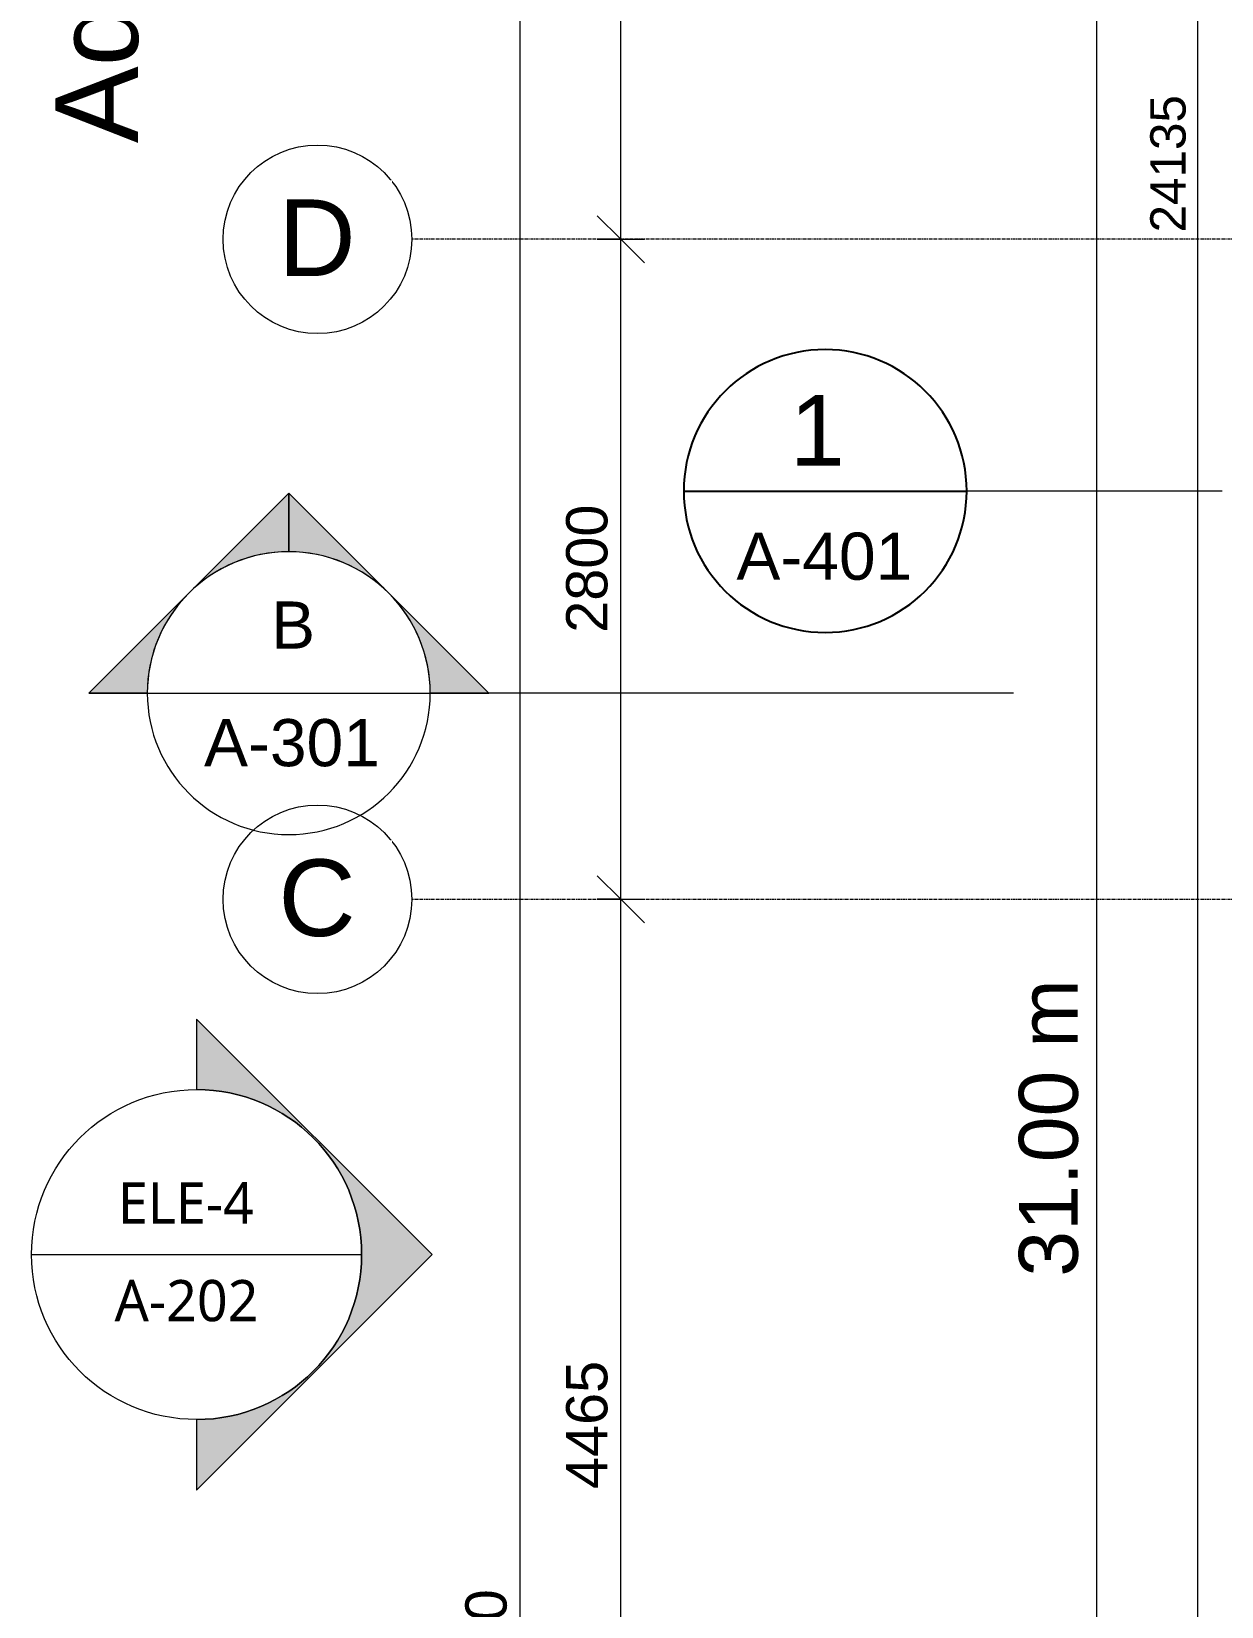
# Model space of a CAD drawing. Header units: millimetres. Extents: x -14329 to 996201, y -409013 to 338495.
# Drawn here: x -12746 to -7700, y -5263 to 1419 of the extents above; entities that cross this region are included whole.
import ezdxf

# ---------------------------------------------------------------- set-up
doc = ezdxf.new("R2010")
doc.units = ezdxf.units.MM
doc.linetypes.add('Grid Line', pattern=[22.225, 12.7, -3.175, 3.175, -3.175])
for name, color, linetype, lineweight in [('A-ANNO-DIMS', 211, 'Continuous', 9), ('A-ANNO-DIMS-100', 211, 'Continuous', 9), ('A-ANNO-NOTE', 131, 'Continuous', 9), ('A-ANNO-SYMB', 150, 'Continuous', 9), ('G-ANNO-SYMB', 111, 'Continuous', 9), ('G-ANNO-TEXT', 231, 'Continuous', 9), ('S-GRID', 1, 'Continuous', 9), ('S-GRID-IDEN', 1, 'Continuous', 9)]:
    doc.layers.add(name, color=color, linetype=linetype, lineweight=lineweight)
doc.styles.add('Arial', font='arial.ttf', dxfattribs={"height": 250})
doc.styles.add('Arial_1', font='arial.ttf', dxfattribs={"height": 150})
doc.styles.add('Arial_11', font='arial.ttf', dxfattribs={"height": 175})
doc.styles.add('Arial_2', font='arial.ttf', dxfattribs={"height": 325})
doc.styles.add('Arial_3', font='arial.ttf', dxfattribs={"height": 200})
doc.styles.add('Arial_5', font='arial.ttf', dxfattribs={"height": 300})
doc.styles.add('Arial_6', font='arial.ttf', dxfattribs={"height": 350})
doc.styles.add('Lucida Sans Unicode_1', font='l_10646.ttf', dxfattribs={"height": 175})
doc.dimstyles.new('100', dxfattribs={"dimscale": 304.8, "dimtxt": 153.03891, "dimasz": 0.656168, "dimexe": 0.328084, "dimexo": 0.0625, "dimgap": 0.016404, "dimtad": 1, "dimdec": 0, "dimzin": 0, "dimdsep": 46, "dimtxsty": 'Arial_1', "dimblk1": 'OBLIQUE', "dimblk2": 'OBLIQUE', "dimsah": 1, "dimcen": 0.09, "dimdle": 0.328084, "dimazin": 0, "dimtfac": 1, "dimtdec": 4, "dimtix": 1, "dimtmove": 0, "dimatfit": 3, "dimfxl": 0.328084, "dimfxlon": 1, "dimtvp": 1, "dimtolj": 1, "dimtzin": 0, "dimarcsym": 2})
doc.dimstyles.new('grid-dim', dxfattribs={"dimscale": 304.8, "dimtxt": 178.545395, "dimasz": 0.656168, "dimexe": 0.328084, "dimexo": 0.0625, "dimgap": 0.016404, "dimtad": 1, "dimdec": 0, "dimzin": 0, "dimdsep": 46, "dimtxsty": 'Arial_11', "dimblk1": 'OBLIQUE', "dimblk2": 'OBLIQUE', "dimsah": 1, "dimcen": 0.09, "dimdle": 0.328084, "dimazin": 0, "dimtfac": 1, "dimtdec": 4, "dimtix": 1, "dimtmove": 0, "dimatfit": 3, "dimfxl": 0.328084, "dimfxlon": 1, "dimtvp": 1, "dimtolj": 1, "dimtzin": 0, "dimarcsym": 2})
doc.dimstyles.new('Plot-dimension', dxfattribs={"dimscale": 304.8, "dimtxt": 255.06485, "dimasz": 0.656168, "dimexe": 0.328084, "dimexo": 0.0625, "dimgap": 0.016404, "dimtad": 1, "dimlfac": 0.001, "dimrnd": 0.01, "dimzin": 0, "dimdsep": 46, "dimtxsty": 'Arial', "dimblk1": 'OBLIQUE', "dimblk2": 'OBLIQUE', "dimsah": 1, "dimcen": 0.09, "dimdle": 0.328084, "dimazin": 0, "dimtfac": 1, "dimtdec": 4, "dimtix": 1, "dimtmove": 2, "dimatfit": 3, "dimfxl": 0.328084, "dimfxlon": 1, "dimtvp": 1, "dimtolj": 1, "dimtzin": 0, "dimarcsym": 2})

# ---------------------------------------------------------------- blocks, each defined once
blk = doc.blocks.new('Grid - 100-grid-312781-Ground Floor Lvl')
at = {"layer": 'S-GRID-IDEN'}
blk.add_circle((0, 0), 4, dxfattribs=at)
blk = doc.blocks.new('Section - M_Section Head - Filled 2-312746-Ground Floor Lvl')
at = {"layer": 'G-ANNO-SYMB'}
h = blk.add_hatch(color=256, dxfattribs=at)
edge = h.paths.add_edge_path()
edge.add_line((-6, 8.485), (-6, 6))
edge.add_arc((-6, 0), 6, 90, 135)
edge.add_line((-10.243, 4.243), (-6, 8.485))
h = blk.add_hatch(color=256, dxfattribs=at)
edge = h.paths.add_edge_path()
edge.add_line((-6, 8.485), (-1.757, 4.243))
edge.add_arc((-6, 0), 6, 45, 90)
edge.add_line((-6, 6), (-6, 8.485))
h = blk.add_hatch(color=256, dxfattribs=at)
edge = h.paths.add_edge_path()
edge.add_line((-14.485, 0), (-10.243, 4.243))
edge.add_arc((-6, 0), 6, 135, 180)
edge.add_line((-12, 0), (-14.485, 0))
h = blk.add_hatch(color=256, dxfattribs=at)
edge = h.paths.add_edge_path()
edge.add_line((2.485, 0), (0, 0))
edge.add_arc((-6, 0), 6, 360, 405)
edge.add_line((-1.757, 4.243), (2.485, 0))
at = {"layer": 'G-ANNO-SYMB', "lineweight": 18}
for p, q in [((-6, 8.485), (-14.485, 0)), ((-6, 8.485), (-10.243, 4.243)), ((-6, 8.485), (2.485, 0)), ((-6, 6), (-6, 8.485)), ((-6, 8.485), (-6, 6)), ((-1.757, 4.243), (-6, 8.485)), ((-10.243, 4.243), (-14.485, 0)), ((2.485, 0), (-1.757, 4.243)), ((-14.485, 0), (-12, 0)), ((0, 0), (2.485, 0)), ((-12, 0), (-14.485, 0)), ((0, 0), (2.485, 0))]:
    blk.add_line(p, q, dxfattribs=at)
for start, end in [(360, 180), (90, 135), (45, 90), (135, 180), (360, 45), (180, 360)]:
    blk.add_arc((-6, 0), 6, start, end, dxfattribs=at)
blk = doc.blocks.new('ELEVATION-TAG-2D - Name___Area_Vol_Perim-514127-Ground Floor Lvl')
at = {"layer": 'A-ANNO-NOTE'}
h = blk.add_hatch(color=256, dxfattribs=at)
edge = h.paths.add_edge_path()
edge.add_line((9.991, 0), (0, -9.991))
edge.add_line((0, -9.991), (0, -7))
edge.add_arc((0, 0), 7, 270, 450)
edge.add_line((0, 7), (0, 9.991))
edge.add_line((0, 9.991), (9.991, 0))
for p, q in [((9.991, 0), (0, 9.991)), ((0, 9.991), (0, 7)), ((-7, 0), (7, 0)), ((0, -9.991), (9.991, 0)), ((0, -7), (0, -9.991))]:
    blk.add_line(p, q, dxfattribs=at)
blk.add_circle((0, 0), 7, dxfattribs=at)
blk.add_arc((0, 0), 7, 270, 90, dxfattribs=at)
blk = doc.blocks.new('Floor Plan - M_Callout-628330-Ground Floor Lvl')
at = {"layer": 'A-ANNO-SYMB', "lineweight": 25}
blk.add_line((-6, 0), (6, 0), dxfattribs=at)
for start, end in [(360, 180), (180, 360)]:
    blk.add_arc((0, 0), 6, start, end, dxfattribs=at)
blk = doc.blocks.new('DIMBLOCK51-Ground Floor Lvl')
at = {"layer": 'A-ANNO-DIMS-100', "transparency": 16777216}
for p, q in [((-8229.4, 12922.2), (-8329.4, 13022.2)), ((-8229.4, 13022.2), (-8229.4, -18177.8)), ((-8129.4, 12922.2), (-8329.4, 12922.2)), ((-8229.4, 12922.2), (-8129.4, 12822.2)), ((-8229.4, 12922.2), (-8129.4, 12922.2)), ((-8229.4, -18077.8), (-8329.4, -17977.8)), ((-8129.4, -18077.8), (-8329.4, -18077.8)), ((-8229.4, -18077.8), (-8129.4, -18177.8)), ((-8229.4, -18077.8), (-8129.4, -18077.8))]:
    blk.add_line(p, q, dxfattribs=at)
at = {"layer": 'A-ANNO-DIMS-100', "color": 0, "transparency": 16777216, "insert": (-8559, -3863.6), "char_height": 250, "width": 1506.845, "attachment_point": 1, "rotation": 90, "line_spacing_factor": 0.941778, "style": 'Arial'}
blk.add_mtext('31.00 m', dxfattribs=at)
blk = doc.blocks.new('_Oblique')
at = {"color": 0, "linetype": 'ByBlock', "lineweight": -2}
blk.add_line((-0.5, -0.5), (0.5, 0.5), dxfattribs=at)
blk = doc.blocks.new('DIMBLOCK109-Ground Floor Lvl')
at = {"layer": 'A-ANNO-DIMS-100', "transparency": 16777216}
for p, q in [((-7802, 12922.2), (-7902, 13022.2)), ((-7802, 13022.2), (-7802, -11212.8)), ((-7702, 12922.2), (-7902, 12922.2)), ((-7802, 12922.2), (-7702, 12822.2)), ((-7802, 12922.2), (-7702, 12922.2)), ((-7802, -11212.8), (-7902, -11112.8)), ((-7702, -11212.8), (-7902, -11212.8)), ((-7802, -11212.8), (-7702, -11312.8)), ((-7802, -11212.8), (-7702, -11212.8))]:
    blk.add_line(p, q, dxfattribs=at)
at = {"layer": 'A-ANNO-DIMS-100', "color": 0, "transparency": 16777216, "insert": (-8001.8, 566.3), "char_height": 150, "width": 692.207, "attachment_point": 1, "rotation": 90, "line_spacing_factor": 0.941778, "style": 'Arial_1'}
blk.add_mtext('24135', dxfattribs=at)
blk = doc.blocks.new('DIMBLOCK144-Ground Floor Lvl')
at = {"layer": 'A-ANNO-DIMS-100', "transparency": 16777216}
for p, q in [((-10246.8, -2262.8), (-10346.8, -2162.8)), ((-10346.8, -2262.8), (-10146.8, -2262.8)), ((-10246.8, -2262.8), (-10346.8, -2262.8)), ((-10246.8, -6727.8), (-10246.8, -2262.8)), ((-10246.8, -2262.8), (-10146.8, -2362.8)), ((-10246.8, -6727.8), (-10346.8, -6627.8)), ((-10346.8, -6727.8), (-10146.8, -6727.8)), ((-10246.8, -6727.8), (-10346.8, -6727.8)), ((-10246.8, -6727.8), (-10146.8, -6827.8))]:
    blk.add_line(p, q, dxfattribs=at)
at = {"layer": 'A-ANNO-DIMS-100', "color": 0, "transparency": 16777216, "insert": (-10479, -4764.5), "char_height": 175, "width": 646.06, "attachment_point": 1, "rotation": 90, "line_spacing_factor": 0.941778, "style": 'Arial_11'}
blk.add_mtext('4465', dxfattribs=at)
blk = doc.blocks.new('DIMBLOCK145-Ground Floor Lvl')
at = {"layer": 'A-ANNO-DIMS-100', "transparency": 16777216}
for p, q in [((-10246.8, 537.2), (-10346.8, 637.2)), ((-10346.8, 537.2), (-10146.8, 537.2)), ((-10246.8, 537.2), (-10346.8, 537.2)), ((-10246.8, -2262.8), (-10246.8, 537.2)), ((-10246.8, 537.2), (-10146.8, 437.2)), ((-10246.8, -2262.8), (-10346.8, -2162.8)), ((-10346.8, -2262.8), (-10146.8, -2262.8)), ((-10246.8, -2262.8), (-10346.8, -2262.8)), ((-10246.8, -2262.8), (-10146.8, -2362.8))]:
    blk.add_line(p, q, dxfattribs=at)
at = {"layer": 'A-ANNO-DIMS-100', "color": 0, "transparency": 16777216, "insert": (-10479, -1132), "char_height": 175, "width": 646.06, "attachment_point": 1, "rotation": 90, "line_spacing_factor": 0.941778, "style": 'Arial_11'}
blk.add_mtext('2800', dxfattribs=at)
blk = doc.blocks.new('DIMBLOCK146-Ground Floor Lvl')
at = {"layer": 'A-ANNO-DIMS-100', "transparency": 16777216}
for p, q in [((-10246.8, 4722.2), (-10346.8, 4822.2)), ((-10346.8, 4722.2), (-10146.8, 4722.2)), ((-10246.8, 4722.2), (-10346.8, 4722.2)), ((-10246.8, 537.2), (-10246.8, 4722.2)), ((-10246.8, 4722.2), (-10146.8, 4622.2)), ((-10246.8, 537.2), (-10346.8, 637.2)), ((-10346.8, 537.2), (-10146.8, 537.2)), ((-10246.8, 537.2), (-10346.8, 537.2)), ((-10246.8, 537.2), (-10146.8, 437.2))]:
    blk.add_line(p, q, dxfattribs=at)
at = {"layer": 'A-ANNO-DIMS-100', "color": 0, "transparency": 16777216, "insert": (-10479, 2360.5), "char_height": 175, "width": 646.06, "attachment_point": 1, "rotation": 90, "line_spacing_factor": 0.941778, "style": 'Arial_11'}
blk.add_mtext('4185', dxfattribs=at)
blk = doc.blocks.new('DIMBLOCK152-Ground Floor Lvl')
at = {"layer": 'A-ANNO-DIMS-100', "transparency": 16777216}
for p, q in [((-10674.2, 6912.2), (-10774.2, 7012.2)), ((-10674.2, -18077.8), (-10674.2, 7012.2)), ((-10774.2, 6912.2), (-10574.2, 6912.2)), ((-10674.2, 6912.2), (-10774.2, 6912.2)), ((-10674.2, 6912.2), (-10574.2, 6812.2)), ((-10674.2, -17977.8), (-10774.2, -17877.8)), ((-10774.2, -17977.8), (-10574.2, -17977.8)), ((-10674.2, -17977.8), (-10774.2, -17977.8)), ((-10674.2, -17977.8), (-10574.2, -18077.8))]:
    blk.add_line(p, q, dxfattribs=at)
at = {"layer": 'A-ANNO-DIMS-100', "color": 0, "transparency": 16777216, "insert": (-10906.4, -5869.3), "char_height": 175, "width": 807.575, "attachment_point": 1, "rotation": 90, "line_spacing_factor": 0.941778, "style": 'Arial_11'}
blk.add_mtext('24890', dxfattribs=at)

msp = doc.modelspace()

# ---------------------------------------------------------------- linework, layer by layer
at = {"layer": 'A-ANNO-SYMB'}
msp.add_line((-7697.391, -530.627), (-8780.289, -530.627), dxfattribs=at)
at = {"layer": 'G-ANNO-SYMB', "lineweight": 18}
msp.add_line((-12255.193, -1388.171), (-11055.193, -1388.171), dxfattribs=at)
at = {"layer": 'G-ANNO-SYMB'}
msp.add_line((-8582.058, -1388.171), (-11055.193, -1388.171), dxfattribs=at)
at = {"layer": 'S-GRID', "linetype": 'Grid Line'}
for p, q in [((7895.601, 537.17), (-11133.357, 537.17)), ((7895.601, -2262.83), (-11133.357, -2262.83))]:
    msp.add_line(p, q, dxfattribs=at)

# ---------------------------------------------------------------- block references
at = {"layer": 'A-ANNO-NOTE', "xscale": 100, "yscale": 100, "zscale": 100}
msp.add_blockref('ELEVATION-TAG-2D - Name___Area_Vol_Perim-514127-Ground Floor Lvl', (-12046.122, -3769.662), dxfattribs=at)
at = {"layer": 'A-ANNO-SYMB', "lineweight": 25, "xscale": 99.99999999999993, "yscale": 99.99999999999993, "zscale": 99.99999999999993}
msp.add_blockref('Floor Plan - M_Callout-628330-Ground Floor Lvl', (-9380.289, -530.627), dxfattribs=at)
at = {"layer": 'S-GRID-IDEN', "xscale": 99.99999999999993, "yscale": 99.99999999999993, "zscale": 99.99999999999993, "rotation": 89.99999999999982}
for p in [(-11533.357, 537.17), (-11533.357, -2262.83)]:
    msp.add_blockref('Grid - 100-grid-312781-Ground Floor Lvl', p, dxfattribs=at)

# ---------------------------------------------------------------- texts
at = {"layer": 'A-ANNO-NOTE', "char_height": 175, "attachment_point": 1, "style": 'Lucida Sans Unicode_1'}
for s, insert, width in [('ELE-4', (-12380.018, -3463.396), 833.755), ('A-202', (-12393.985, -3877.709), 929.9575)]:
    msp.add_mtext(s, dxfattribs=dict(at, insert=insert, width=width))
at = {"layer": 'A-ANNO-SYMB', "attachment_point": 1}
for s, insert, char_height, width, style in [('1', (-9530.139, -123.085), 300, 288.6075, 'Arial_5'), ('A-401', (-9756.694, -707.014), 200, 921.94062, 'Arial_3')]:
    msp.add_mtext(s, dxfattribs=dict(at, insert=insert, char_height=char_height, width=width, style=style))
at = {"layer": 'G-ANNO-SYMB', "char_height": 200, "attachment_point": 1, "style": 'Arial_3'}
for s, insert, width in [('B', (-11729.951, -999.254), 232.48937), ('A-301', (-12014.451, -1498.152), 921.94062)]:
    msp.add_mtext(s, dxfattribs=dict(at, insert=insert, width=width))
at = {"layer": 'G-ANNO-TEXT', "color": 7, "insert": (-12644.805, 945.216), "char_height": 350, "width": 6798.31, "attachment_point": 1, "rotation": 90, "style": 'Arial_6'}
msp.add_mtext('Adjacent Plot - 71115525', dxfattribs=at)

# ---------------------------------------------------------------- dimensions: what is measured, and where the dimension line sits
at = {"layer": 'A-ANNO-DIMS'}
dim = msp.add_linear_dim(base=(-8229.407, -18077.829), p1=(-8129.407, 12922.171), p2=(-8129.407, -18077.829), angle=90, dimstyle='Plot-dimension', override={"dimpost": '<> m', "dimfxl": 31000.00075}, dxfattribs=at)
dim.commit()
dim.dimension.update_dxf_attribs({"geometry": 'DIMBLOCK51-Ground Floor Lvl', "text_midpoint": (-8392.297, -3110.18), "dimtype": 160, "text_rotation": 90})
for base, p1, p2, dimstyle, override, picture, middle in [((-7802.032, -11212.83), (-7702.032, 12922.171), (-7702.032, -11212.83), '100', {"dimpost": '<>', "dimfxl": 24135.001504}, 'DIMBLOCK109-Ground Floor Lvl', (-7883.669, 854.671)), ((-10674.167, 6912.17), (-10774.167, -17977.829), (-10774.167, 6912.17), 'grid-dim', {"dimpost": '<>', "dimfxl": 24889.999246}, 'DIMBLOCK152-Ground Floor Lvl', (-10768.518, -5532.83)), ((-10246.793, 4722.17), (-10346.793, 537.17), (-10346.793, 4722.17), 'grid-dim', {"dimpost": '<>', "dimfxl": 4184.999946}, 'DIMBLOCK146-Ground Floor Lvl', (-10341.144, 2629.67)), ((-10246.793, 537.17), (-10346.793, -2262.83), (-10346.793, 537.17), 'grid-dim', {"dimpost": '<>', "dimfxl": 2800}, 'DIMBLOCK145-Ground Floor Lvl', (-10341.144, -862.83)), ((-10246.793, -2262.83), (-10346.793, -6727.83), (-10346.793, -2262.83), 'grid-dim', {"dimpost": '<>', "dimfxl": 4464.999918}, 'DIMBLOCK144-Ground Floor Lvl', (-10341.144, -4495.33))]:
    dim = msp.add_linear_dim(base=base, p1=p1, p2=p2, angle=90, dimstyle=dimstyle, override=override, dxfattribs=at)
    dim.commit()
    dim.dimension.update_dxf_attribs({"geometry": picture, "text_midpoint": middle})

# ---------------------------------------------------------------- next in the draw order: texts
at = {"layer": 'S-GRID-IDEN', "char_height": 325, "width": 400.84375, "attachment_point": 1, "style": 'Arial_2', "bg_fill": 3, "box_fill_scale": 1.25, "bg_fill_color": 256, "bg_fill_true_color": 13158600, "bg_fill_transparency": 0}
for s, insert in [('D', (-11699.277, 706.444)), ('C', (-11699.277, -2093.556))]:
    msp.add_mtext(s, dxfattribs=dict(at, insert=insert))

# ---------------------------------------------------------------- next in the draw order: block references
at = {"layer": 'G-ANNO-SYMB', "lineweight": 18, "xscale": 99.99999999999993, "yscale": 99.99999999999993, "zscale": 99.99999999999993}
msp.add_blockref('Section - M_Section Head - Filled 2-312746-Ground Floor Lvl', (-11055.193, -1388.171), dxfattribs=at)

doc.saveas('drawing.dxf')
